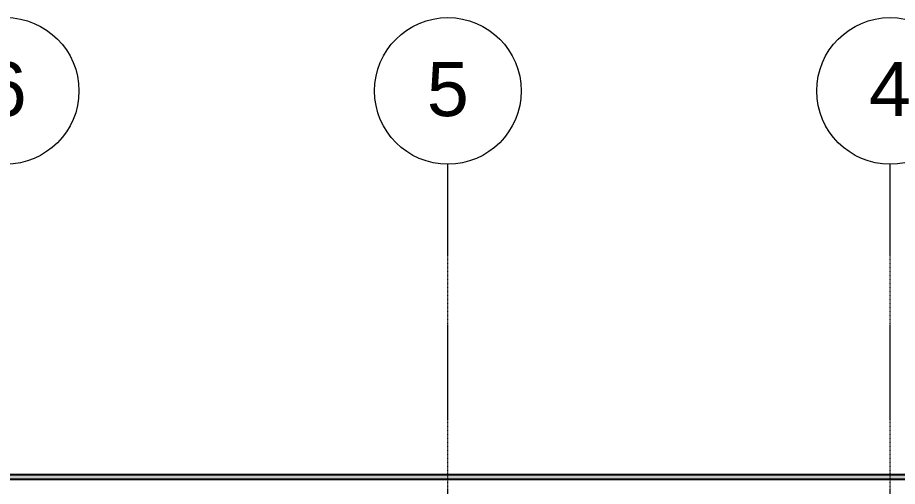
# Model space of a CAD drawing. Header units: inches. Extents: x -54880 to -186, y -265 to 853.
# Drawn here: x -23947 to -23371, y 363 to 670 of the extents above; entities that cross this region are included whole.
import ezdxf

# ---------------------------------------------------------------- set-up
doc = ezdxf.new("R2010")
doc.units = ezdxf.units.IN
doc.header["$MEASUREMENT"] = 0
doc.linetypes.add('Grid Line 1_2_', pattern=[0.875, 0.5, -0.125, 0.125, -0.125])
for name, color, linetype, lineweight in [('A-ROOF', 132, 'Continuous', 9), ('S-GRID', 1, 'Continuous', 9), ('S-GRID-IDEN', 1, 'Continuous', 9)]:
    doc.layers.add(name, color=color, linetype=linetype, lineweight=lineweight)
doc.styles.add('Arial_1', font='arial.ttf', dxfattribs={"height": 35.407186})

# ---------------------------------------------------------------- blocks, each defined once
blk = doc.blocks.new('Grid - Grid Head - Circle-14747-Section 13')
at = {"layer": 'S-GRID-IDEN'}
blk.add_circle((-22796.39, 621.76), 48, dxfattribs=at)

msp = doc.modelspace()

# ---------------------------------------------------------------- hatches: boundary and pattern name
at = {"layer": 'A-ROOF'}
msp.add_hatch(color=256, dxfattribs=at).paths.add_polyline_path([(-26287.76, 367.48), (-22781.02, 367.48), (-22781.02, 370.36), (-26287.76, 370.36)], flags=0)

# ---------------------------------------------------------------- linework, layer by layer
at = {"layer": 'A-ROOF', "lineweight": 25}
for p, q in [((-22781.02, 370.36), (-26287.76, 370.36)), ((-26274.63, 367.48), (-22792.15, 367.48))]:
    msp.add_line(p, q, dxfattribs=at)
at = {"layer": 'S-GRID', "linetype": 'Grid Line 1_2_'}
for p, q in [((-23664.89, -132), (-23664.89, 573.76)), ((-23375.39, -132), (-23375.39, 573.76))]:
    msp.add_line(p, q, dxfattribs=at)

# ---------------------------------------------------------------- block references
at = {"layer": 'S-GRID-IDEN'}
for p in [(-1158, 0), (-868.5, 0), (-579, 0)]:
    msp.add_blockref('Grid - Grid Head - Circle-14747-Section 13', p, dxfattribs=at)

# ---------------------------------------------------------------- next in the draw order: texts
at = {"layer": 'S-GRID-IDEN', "char_height": 35.41, "width": 32.832, "attachment_point": 2, "line_spacing_factor": 0.938532, "style": 'Arial_1', "bg_fill": 3, "box_fill_scale": 1.25, "bg_fill_color": 0, "bg_fill_transparency": 0}
for s, insert in [('6', (-23954.4, 640.64)), ('5', (-23664.9, 640.64)), ('4', (-23375.4, 640.64))]:
    msp.add_mtext(s, dxfattribs=dict(at, insert=insert))

doc.saveas('drawing.dxf')
